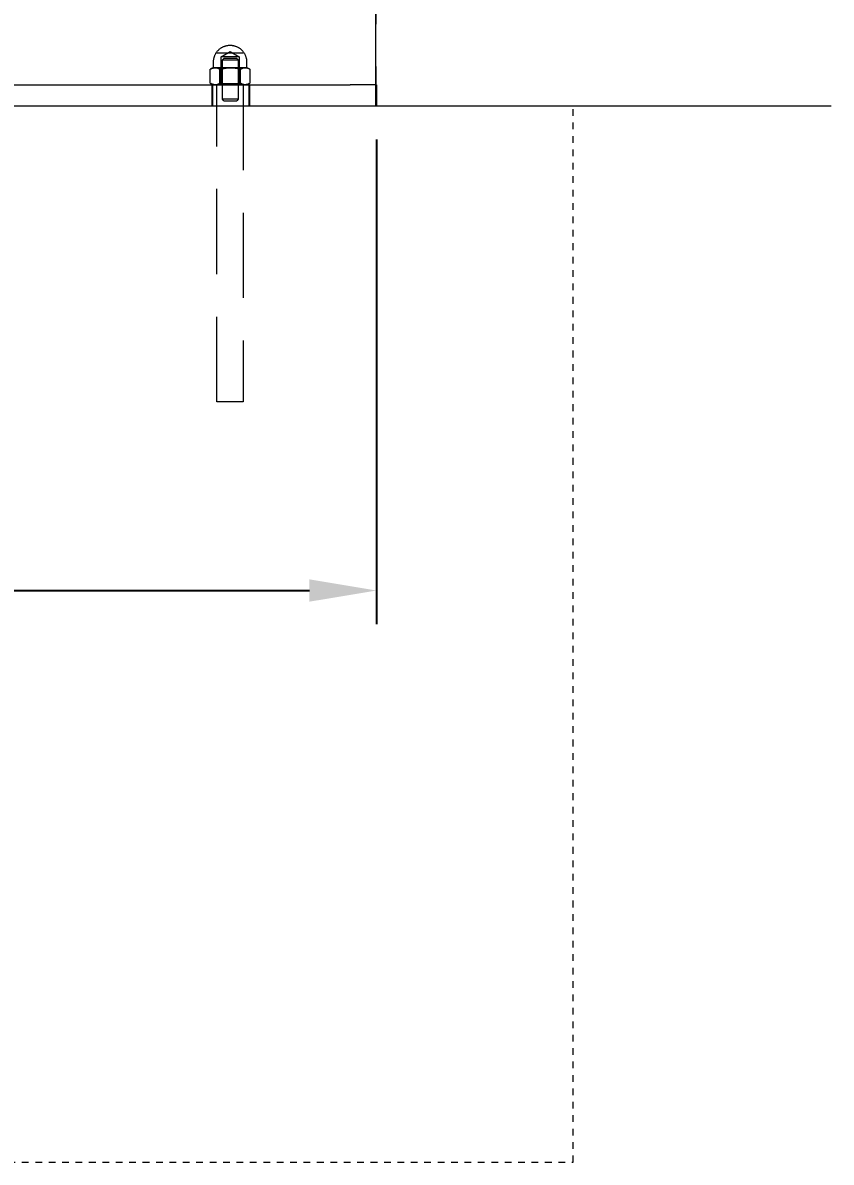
# Model space of a CAD drawing. Header units: inches. Extents: x -6 to 195, y -3 to 126.
# Drawn here: x 176.91 to 188.97, y 92.88 to 109.87 of the extents above; entities that cross this region are included whole.
import ezdxf

# ---------------------------------------------------------------- set-up
doc = ezdxf.new("R2010")
doc.units = ezdxf.units.IN
doc.linetypes.add('HIDDEN', pattern=[1.905, 1.27, -0.635])
for name, color, linetype, lineweight in [('ZANO_R', 7, 'Continuous', 0), ('ZANO_R_przerywana', 250, 'HIDDEN', 0), ('ZANO_W', 1, 'Continuous', 0)]:
    doc.layers.add(name, color=color, linetype=linetype, lineweight=lineweight)
doc.styles.get("Standard").update_dxf_attribs({"font": 'arial.ttf'})
doc.dimstyles.new('amerykanie', dxfattribs={"dimtxt": 50, "dimasz": 50, "dimexe": 0.5, "dimexo": 0.5, "dimgap": 1, "dimtad": 1, "dimdec": 0, "dimzin": 0, "dimlunit": 5, "dimtxsty": 'Standard', "dimcen": 0.09, "dimclrd": 1, "dimclre": 1, "dimclrt": 1, "dimazin": 0, "dimtfac": 1, "dimtdec": 0, "dimtmove": 0, "dimatfit": 3, "dimfxl": 1, "dimtzin": 0, "dimarcsym": 1})

# ---------------------------------------------------------------- blocks, each defined once
blk = doc.blocks.new('*D378')
at = {"layer": 'ZANO_W', "color": 1, "lineweight": -2}
for p, q in [((133.357, 108.132), (133.357, 100.907)), ((182.189, 108.132), (182.189, 100.907)), ((134.357, 101.407), (181.189, 101.407))]:
    blk.add_line(p, q, dxfattribs=at)
at = {"layer": 'ZANO_W', "color": 1}
for points in [[(134.357, 101.574), (134.357, 101.241), (133.357, 101.407)], [(181.189, 101.241), (181.189, 101.574), (182.189, 101.407)]]:
    blk.add_solid(points, dxfattribs=at)
at = {"layer": 'ZANO_W', "color": 1, "insert": (157.773, 102.748), "char_height": 1.625, "attachment_point": 5}
blk.add_mtext('48 13/16', dxfattribs=at)

msp = doc.modelspace()

# ---------------------------------------------------------------- linework, layer by layer
at = {"layer": 'ZANO_R'}
for p, q in [((182.18173, 108.94671), (182.18173, 124.45853)), ((179.78372, 109.39688), (179.78746, 109.40441)), ((179.78746, 109.40441), (179.79145, 109.4118)), ((179.79145, 109.4118), (179.7957, 109.41905)), ((179.7957, 109.41905), (179.80018, 109.42616)), ((179.80018, 109.42616), (179.80491, 109.4331)), ((179.80491, 109.4331), (179.80987, 109.43988)), ((179.80987, 109.43988), (179.81506, 109.44649)), ((179.81506, 109.44649), (179.82048, 109.45292)), ((179.82048, 109.45292), (179.82611, 109.45915)), ((179.82611, 109.45915), (179.83194, 109.46519)), ((179.83194, 109.46519), (179.83799, 109.47103)), ((179.83799, 109.47103), (179.84422, 109.47666)), ((179.84422, 109.47666), (179.85065, 109.48208)), ((179.85065, 109.48208), (179.85726, 109.48727)), ((179.85726, 109.48727), (179.86404, 109.49223)), ((179.86404, 109.49223), (179.87098, 109.49696)), ((179.87098, 109.49696), (179.87809, 109.50144)), ((179.87809, 109.50144), (179.88534, 109.50569)), ((179.88534, 109.50569), (179.89273, 109.50968)), ((179.89273, 109.50968), (179.90026, 109.51341)), ((179.90026, 109.51341), (179.90791, 109.51689)), ((179.90791, 109.51689), (179.91567, 109.52011)), ((179.91567, 109.52011), (179.92354, 109.52306)), ((179.92354, 109.52306), (179.9315, 109.52574)), ((179.9315, 109.52574), (179.93955, 109.52814)), ((179.93955, 109.52814), (179.94768, 109.53027)), ((179.94768, 109.53027), (179.95587, 109.53212)), ((179.95587, 109.53212), (179.96413, 109.53369)), ((179.96413, 109.53369), (179.97243, 109.53497)), ((179.97243, 109.53497), (179.98077, 109.53597)), ((179.98077, 109.53597), (179.98915, 109.53669)), ((179.98915, 109.53669), (179.99754, 109.53712)), ((179.99754, 109.53712), (180.00594, 109.53726)), ((180.00594, 109.53726), (180.01434, 109.53712)), ((180.01434, 109.53712), (180.02273, 109.53669)), ((180.02273, 109.53669), (180.0311, 109.53597)), ((180.0311, 109.53597), (180.03944, 109.53497)), ((180.03944, 109.53497), (180.04775, 109.53369)), ((180.04775, 109.53369), (180.056, 109.53212)), ((180.056, 109.53212), (180.0642, 109.53027)), ((180.0642, 109.53027), (180.07232, 109.52814)), ((180.07232, 109.52814), (180.08037, 109.52574)), ((180.08037, 109.52574), (180.08834, 109.52306)), ((180.08834, 109.52306), (180.09621, 109.52011)), ((180.09621, 109.52011), (180.10397, 109.51689)), ((180.10397, 109.51689), (180.11162, 109.51341)), ((180.11162, 109.51341), (180.11914, 109.50968)), ((180.11914, 109.50968), (180.12654, 109.50569)), ((180.12654, 109.50569), (180.13379, 109.50144)), ((180.13379, 109.50144), (180.14089, 109.49696)), ((180.14089, 109.49696), (180.14784, 109.49223)), ((180.14784, 109.49223), (180.15462, 109.48727)), ((180.15462, 109.48727), (180.16122, 109.48208)), ((180.16122, 109.48208), (180.16765, 109.47666)), ((180.16765, 109.47666), (180.17389, 109.47103)), ((180.17389, 109.47103), (180.17993, 109.46519)), ((180.17993, 109.46519), (180.18577, 109.45915)), ((180.18577, 109.45915), (180.1914, 109.45292)), ((180.1914, 109.45292), (180.19681, 109.44649)), ((180.19681, 109.44649), (180.202, 109.43988)), ((180.202, 109.43988), (180.20696, 109.4331)), ((180.20696, 109.4331), (180.21169, 109.42616)), ((180.21169, 109.42616), (180.21618, 109.41905)), ((180.21618, 109.41905), (180.22042, 109.4118)), ((180.22042, 109.4118), (180.22441, 109.40441)), ((180.22441, 109.40441), (180.22815, 109.39688)), ((179.75987, 109.2912), (179.76002, 109.2996)), ((179.75987, 109.20734), (179.75987, 109.2912)), ((179.76002, 109.2996), (179.76045, 109.30799)), ((179.76045, 109.30799), (179.76116, 109.31637)), ((179.76116, 109.31637), (179.76217, 109.32471)), ((179.76217, 109.32471), (179.76345, 109.33301)), ((179.76345, 109.33301), (179.76502, 109.34126)), ((179.76502, 109.34126), (179.76687, 109.34946)), ((179.76687, 109.34946), (179.769, 109.35759)), ((179.769, 109.35759), (179.7714, 109.36564)), ((179.7714, 109.36564), (179.77408, 109.3736)), ((179.77408, 109.3736), (179.77703, 109.38147)), ((179.77703, 109.38147), (179.78025, 109.38923)), ((179.78025, 109.38923), (179.78372, 109.39688)), ((180.22815, 109.39688), (180.23163, 109.38923)), ((180.23163, 109.38923), (180.23484, 109.38147)), ((180.23484, 109.38147), (180.23779, 109.3736)), ((180.23779, 109.3736), (180.24047, 109.36564)), ((180.24047, 109.36564), (180.24288, 109.35759)), ((180.24288, 109.35759), (180.245, 109.34946)), ((180.245, 109.34946), (180.24685, 109.34126)), ((180.24685, 109.34126), (180.24842, 109.33301)), ((180.24842, 109.33301), (180.24971, 109.32471)), ((180.24971, 109.32471), (180.25071, 109.31637)), ((180.25071, 109.31637), (180.25143, 109.30799)), ((180.25143, 109.30799), (180.25186, 109.2996)), ((180.25186, 109.2996), (180.252, 109.2912)), ((180.252, 109.2912), (180.252, 109.20734)), ((179.71688, 109.18348), (179.71068, 109.17976)), ((179.71068, 109.17976), (179.71549, 109.18249)), ((179.71068, 108.96957), (179.71068, 109.17976)), ((179.71549, 109.18249), (179.7204, 109.18506)), ((179.71688, 109.18348), (179.75003, 109.20262)), ((179.7204, 109.18506), (179.72538, 109.18746)), ((179.72538, 109.18746), (179.73045, 109.1897)), ((179.73045, 109.1897), (179.73558, 109.19176)), ((179.73558, 109.19176), (179.74079, 109.19366)), ((179.74079, 109.19366), (179.74605, 109.19537)), ((179.74605, 109.19537), (179.75136, 109.19691)), ((179.78733, 109.20262), (179.7501, 109.20262)), ((179.75136, 109.19691), (179.75673, 109.19827)), ((179.75549, 109.20266), (179.75565, 109.20267)), ((179.75565, 109.20267), (179.75581, 109.20269)), ((179.75581, 109.20269), (179.75597, 109.20272)), ((179.75597, 109.20272), (179.75613, 109.20274)), ((179.75613, 109.20274), (179.75628, 109.20278)), ((179.75628, 109.20278), (179.75644, 109.20282)), ((179.75644, 109.20282), (179.75659, 109.20286)), ((179.75659, 109.20286), (179.75675, 109.20291)), ((179.75673, 109.19827), (179.76214, 109.19945)), ((179.75675, 109.20291), (179.7569, 109.20297)), ((179.7569, 109.20297), (179.75705, 109.20303)), ((179.75705, 109.20303), (179.75719, 109.2031)), ((179.75719, 109.2031), (179.75734, 109.20317)), ((179.75734, 109.20317), (179.75748, 109.20324)), ((179.75748, 109.20324), (179.75762, 109.20332)), ((179.75762, 109.20332), (179.75775, 109.20341)), ((179.75775, 109.20341), (179.75789, 109.2035)), ((179.75789, 109.2035), (179.75802, 109.20359)), ((179.75802, 109.20359), (179.75814, 109.20369)), ((179.75814, 109.20369), (179.75827, 109.2038)), ((179.75827, 109.2038), (179.75839, 109.2039)), ((179.75839, 109.2039), (179.7585, 109.20402)), ((179.7585, 109.20402), (179.75861, 109.20413)), ((179.75861, 109.20413), (179.75872, 109.20425)), ((179.75872, 109.20425), (179.75882, 109.20437)), ((179.75882, 109.20437), (179.75892, 109.2045)), ((179.75892, 109.2045), (179.75902, 109.20463)), ((179.75902, 109.20463), (179.75911, 109.20476)), ((179.75911, 109.20476), (179.75919, 109.2049)), ((179.75919, 109.2049), (179.75928, 109.20504)), ((179.75928, 109.20504), (179.75935, 109.20518)), ((179.75935, 109.20518), (179.75942, 109.20532)), ((179.75942, 109.20532), (179.75949, 109.20547)), ((179.75949, 109.20547), (179.75955, 109.20562)), ((179.75955, 109.20562), (179.75961, 109.20577)), ((179.75961, 109.20577), (179.75966, 109.20592)), ((179.75966, 109.20592), (179.7597, 109.20607)), ((179.7597, 109.20607), (179.75974, 109.20623)), ((179.75974, 109.20623), (179.75978, 109.20639)), ((179.75978, 109.20639), (179.75981, 109.20654)), ((179.75981, 109.20654), (179.75983, 109.2067)), ((179.75983, 109.2067), (179.75985, 109.20686)), ((179.75985, 109.20686), (179.75986, 109.20702)), ((179.75986, 109.20702), (179.75987, 109.20718)), ((179.75987, 109.20718), (179.75987, 109.20734)), ((179.76214, 109.19945), (179.76758, 109.20045)), ((179.76758, 109.20045), (179.77306, 109.20127)), ((179.77306, 109.20127), (179.77856, 109.2019)), ((179.77856, 109.2019), (179.78407, 109.20235)), ((179.78407, 109.20235), (179.7896, 109.20262)), ((179.7896, 109.20262), (179.79513, 109.20236)), ((180.01184, 109.20262), (179.79168, 109.20262)), ((179.79513, 109.20236), (179.80065, 109.20191)), ((179.80065, 109.20191), (179.80615, 109.20127)), ((179.80615, 109.20127), (179.81162, 109.20046)), ((179.81162, 109.20046), (179.81707, 109.19946)), ((179.81707, 109.19946), (179.82247, 109.19828)), ((179.82247, 109.19828), (179.82784, 109.19692)), ((179.82784, 109.19692), (179.83316, 109.19538)), ((179.83316, 109.19538), (179.83842, 109.19366)), ((179.83842, 109.19366), (179.84362, 109.19177)), ((179.84362, 109.19177), (179.84876, 109.1897)), ((179.84876, 109.1897), (179.85382, 109.18747)), ((179.85382, 109.18747), (179.85881, 109.18506)), ((179.85881, 109.18506), (179.86371, 109.18249)), ((179.86371, 109.18249), (179.86852, 109.17976)), ((179.86852, 109.17976), (179.88453, 109.18437)), ((179.86852, 108.96957), (179.86852, 109.17976)), ((179.88453, 109.18437), (179.90067, 109.18846)), ((179.90067, 109.18846), (179.91694, 109.19205)), ((179.91694, 109.19205), (179.93331, 109.19512)), ((179.93331, 109.19512), (179.94976, 109.19766)), ((179.94976, 109.19766), (179.96629, 109.19969)), ((179.96629, 109.19969), (179.98288, 109.20119)), ((179.98288, 109.20119), (179.99951, 109.20217)), ((179.99951, 109.20217), (180.01615, 109.20262)), ((180.01615, 109.20262), (180.0328, 109.20217)), ((180.23045, 109.20262), (180.02123, 109.20262)), ((180.0328, 109.20217), (180.04943, 109.20119)), ((180.04943, 109.20119), (180.06601, 109.19969)), ((180.06601, 109.19969), (180.08254, 109.19766)), ((180.08254, 109.19766), (180.099, 109.19512)), ((180.099, 109.19512), (180.11537, 109.19205)), ((180.11537, 109.19205), (180.13164, 109.18846)), ((180.13164, 109.18846), (180.14778, 109.18437)), ((180.14778, 109.18437), (180.16378, 109.17976)), ((180.16378, 109.17976), (180.16738, 109.18215)), ((180.16378, 108.96957), (180.16378, 109.17976)), ((180.16738, 109.18215), (180.17105, 109.18441)), ((180.17105, 109.18441), (180.1748, 109.18656)), ((180.1748, 109.18656), (180.17861, 109.18857)), ((180.17861, 109.18857), (180.18249, 109.19046)), ((180.18249, 109.19046), (180.18643, 109.19223)), ((180.18643, 109.19223), (180.19043, 109.19386)), ((180.19043, 109.19386), (180.19448, 109.19535)), ((180.19448, 109.19535), (180.19857, 109.19671)), ((180.19857, 109.19671), (180.20271, 109.19794)), ((180.20271, 109.19794), (180.20689, 109.19903)), ((180.20689, 109.19903), (180.2111, 109.19998)), ((180.2111, 109.19998), (180.21534, 109.20079)), ((180.21534, 109.20079), (180.2196, 109.20146)), ((180.2196, 109.20146), (180.22388, 109.20199)), ((180.22388, 109.20199), (180.22818, 109.20237)), ((180.22818, 109.20237), (180.23249, 109.20262)), ((180.23249, 109.20262), (180.2368, 109.20237)), ((180.25529, 109.20262), (180.23425, 109.20262)), ((180.2368, 109.20237), (180.2411, 109.20199)), ((180.2411, 109.20199), (180.24538, 109.20146)), ((180.24538, 109.20146), (180.24964, 109.20079)), ((180.24964, 109.20079), (180.25388, 109.19998)), ((180.252, 109.20734), (180.252, 109.20718)), ((180.252, 109.20718), (180.25201, 109.20702)), ((180.25201, 109.20702), (180.25202, 109.20686)), ((180.25202, 109.20686), (180.25204, 109.2067)), ((180.25204, 109.2067), (180.25207, 109.20654)), ((180.25207, 109.20654), (180.25209, 109.20639)), ((180.25209, 109.20639), (180.25213, 109.20623)), ((180.25213, 109.20623), (180.25217, 109.20607)), ((180.25217, 109.20607), (180.25222, 109.20592)), ((180.25222, 109.20592), (180.25227, 109.20577)), ((180.25227, 109.20577), (180.25232, 109.20562)), ((180.25232, 109.20562), (180.25238, 109.20547)), ((180.25238, 109.20547), (180.25245, 109.20532)), ((180.25245, 109.20532), (180.25252, 109.20518)), ((180.25252, 109.20518), (180.2526, 109.20504)), ((180.2526, 109.20504), (180.25268, 109.2049)), ((180.25268, 109.2049), (180.25277, 109.20476)), ((180.25277, 109.20476), (180.25286, 109.20463)), ((180.25286, 109.20463), (180.25295, 109.2045)), ((180.25295, 109.2045), (180.25305, 109.20437)), ((180.25305, 109.20437), (180.25315, 109.20425)), ((180.25315, 109.20425), (180.25326, 109.20413)), ((180.25326, 109.20413), (180.25337, 109.20402)), ((180.25337, 109.20402), (180.25349, 109.20391)), ((180.25349, 109.20391), (180.25361, 109.2038)), ((180.25361, 109.2038), (180.25373, 109.2037)), ((180.25373, 109.2037), (180.25386, 109.2036)), ((180.25386, 109.2036), (180.25399, 109.2035)), ((180.25388, 109.19998), (180.25809, 109.19903)), ((180.25399, 109.2035), (180.25412, 109.20341)), ((180.25412, 109.20341), (180.25426, 109.20333)), ((180.25426, 109.20333), (180.2544, 109.20325)), ((180.2544, 109.20325), (180.25454, 109.20317)), ((180.25454, 109.20317), (180.25468, 109.2031)), ((180.25468, 109.2031), (180.25483, 109.20304)), ((180.25483, 109.20304), (180.25498, 109.20298)), ((180.25498, 109.20298), (180.25513, 109.20292)), ((180.25513, 109.20292), (180.25528, 109.20287)), ((180.25528, 109.20287), (180.25544, 109.20283)), ((180.2605, 109.20262), (180.25529, 109.20262)), ((180.25544, 109.20283), (180.25559, 109.20279)), ((180.25559, 109.20279), (180.25575, 109.20275)), ((180.25575, 109.20275), (180.25591, 109.20272)), ((180.25591, 109.20272), (180.25607, 109.2027)), ((180.25607, 109.2027), (180.25623, 109.20268)), ((180.25623, 109.20268), (180.25639, 109.20267)), ((180.25809, 109.19903), (180.26227, 109.19794)), ((180.26164, 109.20262), (180.2605, 109.20262)), ((180.26183, 109.20262), (180.26164, 109.20262)), ((180.26177, 109.20262), (180.26184, 109.20262)), ((180.26184, 109.20262), (180.26183, 109.20262)), ((180.26184, 109.20262), (180.26184, 109.20262)), ((180.26184, 109.20262), (180.26184, 109.20262)), ((180.26184, 109.20262), (180.26184, 109.20262)), ((180.26184, 109.20262), (180.29278, 109.18476)), ((180.26227, 109.19794), (180.26641, 109.19671)), ((180.26641, 109.19671), (180.2705, 109.19535)), ((180.2705, 109.19535), (180.27455, 109.19385)), ((180.27455, 109.19385), (180.27854, 109.19222)), ((180.27854, 109.19222), (180.28248, 109.19046)), ((180.28248, 109.19046), (180.28636, 109.18857)), ((180.28636, 109.18857), (180.29018, 109.18656)), ((180.29018, 109.18656), (180.29393, 109.18441)), ((180.29393, 109.18441), (180.2976, 109.18215)), ((180.2976, 109.18215), (180.3012, 109.17976)), ((180.3012, 109.17976), (180.3012, 108.96957)), ((164.8682, 108.94671), (181.79713, 108.94671)), ((179.71573, 108.96672), (179.71068, 108.96957)), ((179.71068, 108.96957), (179.71688, 108.96586)), ((179.72088, 108.96404), (179.71573, 108.96672)), ((179.75003, 108.94671), (179.71688, 108.96586)), ((179.72612, 108.96155), (179.72088, 108.96404)), ((179.73145, 108.95924), (179.72612, 108.96155)), ((179.73685, 108.95711), (179.73145, 108.95924)), ((179.74232, 108.95518), (179.73685, 108.95711)), ((179.74785, 108.95343), (179.74232, 108.95518)), ((179.75345, 108.95188), (179.74785, 108.95343)), ((179.75909, 108.95053), (179.75345, 108.95188)), ((179.76478, 108.94937), (179.75909, 108.95053)), ((179.7705, 108.94841), (179.76478, 108.94937)), ((179.77625, 108.94765), (179.7705, 108.94841)), ((179.78203, 108.94709), (179.77625, 108.94765)), ((179.78782, 108.94673), (179.78203, 108.94709)), ((179.7979, 108.94713), (179.79216, 108.94674)), ((179.80362, 108.94771), (179.7979, 108.94713)), ((179.80931, 108.94849), (179.80362, 108.94771)), ((179.81497, 108.94947), (179.80931, 108.94849)), ((179.8206, 108.95063), (179.81497, 108.94947)), ((179.82619, 108.952), (179.8206, 108.95063)), ((179.83172, 108.95355), (179.82619, 108.952)), ((179.8372, 108.95529), (179.83172, 108.95355)), ((179.84261, 108.95722), (179.8372, 108.95529)), ((179.84796, 108.95933), (179.84261, 108.95722)), ((179.85323, 108.96162), (179.84796, 108.95933)), ((179.85842, 108.9641), (179.85323, 108.96162)), ((179.86352, 108.96675), (179.85842, 108.9641)), ((179.86852, 108.96957), (179.86352, 108.96675)), ((179.88599, 108.96458), (179.86852, 108.96957)), ((179.90361, 108.9602), (179.88599, 108.96458)), ((179.92137, 108.95642), (179.90361, 108.9602)), ((179.93925, 108.95325), (179.92137, 108.95642)), ((179.95723, 108.9507), (179.93925, 108.95325)), ((179.97528, 108.94876), (179.95723, 108.9507)), ((179.99339, 108.94744), (179.97528, 108.94876)), ((180.01154, 108.94674), (179.99339, 108.94744)), ((180.03875, 108.94743), (180.02059, 108.94674)), ((180.05689, 108.94874), (180.03875, 108.94743)), ((180.07497, 108.95068), (180.05689, 108.94874)), ((180.09297, 108.95324), (180.07497, 108.95068)), ((180.11087, 108.95641), (180.09297, 108.95324)), ((180.12866, 108.96019), (180.11087, 108.95641)), ((180.1463, 108.96458), (180.12866, 108.96019)), ((180.16378, 108.96957), (180.1463, 108.96458)), ((180.16756, 108.96708), (180.16378, 108.96957)), ((180.17141, 108.96472), (180.16756, 108.96708)), ((180.17535, 108.96249), (180.17141, 108.96472)), ((180.17936, 108.9604), (180.17535, 108.96249)), ((180.18344, 108.95845), (180.17936, 108.9604)), ((180.18759, 108.95664), (180.18344, 108.95845)), ((180.19179, 108.95497), (180.18759, 108.95664)), ((180.19605, 108.95345), (180.19179, 108.95497)), ((180.20036, 108.95208), (180.19605, 108.95345)), ((180.20472, 108.95086), (180.20036, 108.95208)), ((180.20911, 108.94978), (180.20472, 108.95086)), ((180.21354, 108.94886), (180.20911, 108.94978)), ((180.21799, 108.9481), (180.21354, 108.94886)), ((180.22248, 108.94748), (180.21799, 108.9481)), ((180.22697, 108.94702), (180.22248, 108.94748)), ((180.23149, 108.94672), (180.22697, 108.94702)), ((180.23906, 108.94708), (180.23462, 108.94674)), ((180.24348, 108.94758), (180.23906, 108.94708)), ((180.24789, 108.94823), (180.24348, 108.94758)), ((180.25227, 108.94902), (180.24789, 108.94823)), ((180.25662, 108.94996), (180.25227, 108.94902)), ((180.26094, 108.95104), (180.25662, 108.94996)), ((180.26522, 108.95227), (180.26094, 108.95104)), ((180.29276, 108.96456), (180.26184, 108.94671)), ((180.26945, 108.95365), (180.26522, 108.95227)), ((180.27364, 108.95516), (180.26945, 108.95365)), ((180.27777, 108.95682), (180.27364, 108.95516)), ((180.28185, 108.95861), (180.27777, 108.95682)), ((180.28586, 108.96054), (180.28185, 108.95861)), ((180.28981, 108.9626), (180.28586, 108.96054)), ((180.29368, 108.9648), (180.28981, 108.9626)), ((180.29748, 108.96712), (180.29368, 108.9648)), ((180.3012, 108.96957), (180.29748, 108.96712)), ((182.07493, 108.94671), (181.79713, 108.94671)), ((182.16193, 108.94671), (182.07493, 108.94671)), ((182.18263, 108.94671), (182.16193, 108.94671)), ((182.18743, 108.94671), (182.18263, 108.94671)), ((182.18854, 108.94671), (182.18743, 108.94671)), ((182.18879, 108.94671), (182.18854, 108.94671)), ((182.18884, 108.94671), (182.18879, 108.94671)), ((182.18885, 108.94671), (182.18884, 108.94671)), ((182.18885, 108.94671), (182.18885, 108.94671)), ((182.18885, 108.94671), (182.18885, 108.63175)), ((161.502, 108.63175), (185.12405, 108.63175))]:
    msp.add_line(p, q, dxfattribs=at)
msp.add_lwpolyline([(-5.57761, 108.63175), (188.97026, 108.63175)], dxfattribs=at)
at = {"layer": 'ZANO_R_przerywana'}
for p, q in [((182.18015, 124.45853), (182.18015, 108.94671)), ((179.80909, 109.42593), (179.80909, 109.42593)), ((179.80909, 109.42593), (179.80909, 109.42593)), ((179.80909, 109.42593), (179.80909, 109.42593)), ((179.80909, 109.42593), (179.80909, 109.42593)), ((179.80909, 109.42593), (179.80909, 109.42593)), ((179.80909, 109.42593), (179.80913, 109.42593)), ((179.80913, 109.42593), (179.80932, 109.42593)), ((179.80932, 109.42593), (179.81008, 109.42593)), ((179.81008, 109.42593), (179.81308, 109.42593)), ((179.81308, 109.42593), (180.20279, 109.42593)), ((179.87214, 109.36407), (180.00594, 109.44447)), ((180.00594, 109.44447), (180.13973, 109.36407)), ((179.87208, 108.96425), (179.87208, 109.36404)), ((179.89278, 109.36404), (179.87209, 109.36404)), ((179.8916, 109.31858), (179.89157, 109.31858)), ((179.89157, 109.31858), (179.89157, 109.31858)), ((179.89157, 109.31858), (179.89157, 109.31858)), ((179.89157, 109.31858), (179.89158, 109.31858)), ((179.89157, 108.73232), (179.89157, 109.31858)), ((179.89158, 109.3186), (179.9134, 109.34041)), ((179.89158, 109.31858), (179.8917, 109.31858)), ((179.8917, 109.31858), (179.89237, 109.31858)), ((179.89237, 109.31858), (179.8954, 109.31858)), ((180.13978, 109.36404), (179.89278, 109.36404)), ((179.8954, 109.31858), (179.90789, 109.31858)), ((179.90789, 109.31858), (179.95063, 109.31858)), ((179.96154, 109.34041), (179.9134, 109.34041)), ((179.95063, 109.31858), (180.12777, 109.31858)), ((180.10596, 109.34041), (179.96154, 109.34041)), ((180.10596, 109.34041), (180.12778, 109.3186)), ((180.12779, 109.31858), (180.12779, 108.73232)), ((180.13978, 109.36404), (180.13979, 109.36404)), ((180.1398, 109.36404), (180.1398, 108.96425)), ((179.72266, 109.18683), (179.71911, 109.18475)), ((179.72629, 109.18879), (179.72266, 109.18683)), ((179.72998, 109.19062), (179.72629, 109.18879)), ((179.73373, 109.19234), (179.72998, 109.19062)), ((179.73753, 109.19393), (179.73373, 109.19234)), ((179.74138, 109.19539), (179.73753, 109.19393)), ((179.74528, 109.19672), (179.74138, 109.19539)), ((179.74922, 109.19793), (179.74528, 109.19672)), ((179.7532, 109.199), (179.74922, 109.19793)), ((179.75722, 109.19994), (179.7532, 109.199)), ((179.76126, 109.20074), (179.75722, 109.19994)), ((179.76532, 109.20141), (179.76126, 109.20074)), ((179.76941, 109.20194), (179.76532, 109.20141)), ((179.77351, 109.20234), (179.76941, 109.20194)), ((179.77763, 109.2026), (179.77351, 109.20234)), ((179.78587, 109.20225), (179.78142, 109.2026)), ((179.78459, 109.20252), (179.78642, 109.20258)), ((179.7903, 109.20176), (179.78587, 109.20225)), ((179.79471, 109.20112), (179.7903, 109.20176)), ((179.79283, 109.20258), (179.7946, 109.20252)), ((179.7991, 109.20033), (179.79471, 109.20112)), ((179.80346, 109.19939), (179.7991, 109.20033)), ((179.80778, 109.1983), (179.80346, 109.19939)), ((179.81206, 109.19708), (179.80778, 109.1983)), ((179.81631, 109.1957), (179.81206, 109.19708)), ((179.8205, 109.19419), (179.81631, 109.1957)), ((179.82464, 109.19253), (179.8205, 109.19419)), ((179.82872, 109.19074), (179.82464, 109.19253)), ((179.83274, 109.18881), (179.82872, 109.19074)), ((179.83669, 109.18674), (179.83274, 109.18881)), ((179.84057, 109.18454), (179.83669, 109.18674)), ((179.84437, 109.18222), (179.84057, 109.18454)), ((179.84809, 109.17976), (179.84437, 109.18222)), ((179.86565, 109.18477), (179.84809, 109.17976)), ((179.84809, 109.17976), (179.84809, 108.96957)), ((179.88336, 109.18918), (179.86565, 109.18477)), ((179.90122, 109.19297), (179.88336, 109.18918)), ((179.9192, 109.19614), (179.90122, 109.19297)), ((179.93728, 109.1987), (179.9192, 109.19614)), ((179.95543, 109.20063), (179.93728, 109.1987)), ((179.97364, 109.20193), (179.95543, 109.20063)), ((179.99189, 109.2026), (179.97364, 109.20193)), ((179.99065, 109.20259), (179.98632, 109.20252)), ((180.01822, 109.20191), (180.00003, 109.2026)), ((180.03637, 109.2006), (180.01822, 109.20191)), ((180.05446, 109.19866), (180.03637, 109.2006)), ((180.07248, 109.19611), (180.05446, 109.19866)), ((180.09039, 109.19294), (180.07248, 109.19611)), ((180.10819, 109.18915), (180.09039, 109.19294)), ((180.12585, 109.18476), (180.10819, 109.18915)), ((180.14335, 109.17976), (180.12585, 109.18476)), ((180.14839, 109.1826), (180.14335, 109.17976)), ((180.14335, 108.96957), (180.14335, 109.17976)), ((180.15352, 109.18527), (180.14839, 109.1826)), ((180.15874, 109.18775), (180.15352, 109.18527)), ((180.16404, 109.19006), (180.15874, 109.18775)), ((180.16942, 109.19218), (180.16404, 109.19006)), ((180.17487, 109.19411), (180.16942, 109.19218)), ((180.18039, 109.19585), (180.17487, 109.19411)), ((180.18596, 109.19741), (180.18039, 109.19585)), ((180.19158, 109.19876), (180.18596, 109.19741)), ((180.19724, 109.19993), (180.19158, 109.19876)), ((180.20294, 109.20089), (180.19724, 109.19993)), ((180.20867, 109.20166), (180.20294, 109.20089)), ((180.21443, 109.20223), (180.20867, 109.20166)), ((180.2202, 109.2026), (180.21443, 109.20223)), ((180.23114, 109.20217), (180.22545, 109.20258)), ((180.23681, 109.20157), (180.23114, 109.20217)), ((180.24246, 109.20077), (180.23681, 109.20157)), ((180.24808, 109.19978), (180.24246, 109.20077)), ((180.25366, 109.19861), (180.24808, 109.19978)), ((180.2592, 109.19724), (180.25366, 109.19861)), ((180.26469, 109.19569), (180.2592, 109.19724)), ((180.27012, 109.19395), (180.26469, 109.19569)), ((180.27549, 109.19203), (180.27012, 109.19395)), ((180.28079, 109.18993), (180.27549, 109.19203)), ((180.28602, 109.18765), (180.28079, 109.18993)), ((180.29117, 109.18519), (180.28602, 109.18765)), ((180.29623, 109.18256), (180.29117, 109.18519)), ((180.3012, 109.17976), (180.29623, 109.18256)), ((179.71912, 108.96458), (179.72267, 108.96251)), ((179.72267, 108.96251), (179.72628, 108.96056)), ((179.72628, 108.96056), (179.72995, 108.95872)), ((179.72995, 108.95872), (179.73368, 108.95702)), ((179.73368, 108.95702), (179.73747, 108.95543)), ((179.73409, 108.94671), (179.73409, 108.63175)), ((179.73747, 108.95543), (179.7413, 108.95397)), ((179.7413, 108.95397), (179.74518, 108.95264)), ((179.74518, 108.95264), (179.74911, 108.95144)), ((179.74595, 108.94671), (179.74595, 108.63175)), ((179.74911, 108.95144), (179.75307, 108.95037)), ((179.75307, 108.95037), (179.75706, 108.94943)), ((179.75706, 108.94943), (179.76108, 108.94862)), ((179.76108, 108.94862), (179.76513, 108.94795)), ((179.76513, 108.94795), (179.7692, 108.94741)), ((179.7692, 108.94741), (179.77328, 108.947)), ((179.77328, 108.947), (179.77738, 108.94673)), ((179.78069, 108.94672), (179.78518, 108.94704)), ((179.78142, 108.94674), (179.78376, 108.94681)), ((179.78733, 108.94673), (179.78459, 108.94682)), ((179.78518, 108.94704), (179.78966, 108.94751)), ((179.78966, 108.94751), (179.79412, 108.94813)), ((179.79412, 108.94813), (179.79856, 108.94891)), ((179.79856, 108.94891), (179.80297, 108.94983)), ((179.80297, 108.94983), (179.80734, 108.95091)), ((179.80734, 108.95091), (179.81168, 108.95213)), ((179.80909, 104.21947), (179.80909, 108.94388)), ((179.81308, 108.94388), (179.80912, 108.94388)), ((179.81168, 108.95213), (179.81596, 108.95351)), ((180.20279, 108.94388), (179.81308, 108.94388)), ((179.81596, 108.95351), (179.8202, 108.95502)), ((179.8202, 108.95502), (179.82439, 108.95669)), ((179.82439, 108.95669), (179.82852, 108.95849)), ((179.82852, 108.95849), (179.83258, 108.96044)), ((179.83258, 108.96044), (179.83657, 108.96252)), ((179.83657, 108.96252), (179.84049, 108.96474)), ((179.84049, 108.96474), (179.84433, 108.96709)), ((179.84433, 108.96709), (179.84809, 108.96957)), ((179.84809, 108.96957), (179.8654, 108.96463)), ((179.84848, 108.94771), (179.84846, 108.94771)), ((179.84846, 108.94771), (179.84846, 108.94771)), ((179.84846, 108.94771), (179.84846, 108.94771)), ((179.84846, 108.94771), (179.84846, 108.94771)), ((179.84846, 108.94771), (179.8485, 108.94771)), ((179.84846, 108.94671), (179.84846, 108.94771)), ((179.84847, 108.94772), (179.87208, 108.96425)), ((179.8485, 108.94771), (179.84875, 108.94771)), ((179.84875, 108.94771), (179.84993, 108.94771)), ((179.84993, 108.94771), (179.8548, 108.94771)), ((179.8548, 108.94771), (179.87281, 108.94771)), ((179.8654, 108.96463), (179.88286, 108.96028)), ((179.87209, 108.96425), (179.87208, 108.96425)), ((179.87208, 108.96425), (179.87208, 108.96425)), ((179.87208, 108.96425), (179.87208, 108.96425)), ((179.87208, 108.96425), (179.87208, 108.96425)), ((179.87208, 108.96425), (179.87211, 108.96425)), ((179.87211, 108.96425), (179.87233, 108.96425)), ((179.87233, 108.96425), (179.87333, 108.96425)), ((179.87281, 108.94771), (180.1634, 108.94771)), ((179.87333, 108.96425), (179.87747, 108.96425)), ((179.87747, 108.96425), (179.89278, 108.96425)), ((179.88286, 108.96028), (179.90046, 108.95652)), ((179.89278, 108.96425), (180.13978, 108.96425)), ((179.90046, 108.95652), (179.91817, 108.95336)), ((179.91817, 108.95336), (179.93598, 108.9508)), ((179.93598, 108.9508), (179.95387, 108.94884)), ((179.95387, 108.94884), (179.97182, 108.94749)), ((179.95822, 108.9483), (179.96539, 108.94775)), ((179.97182, 108.94749), (179.9898, 108.94675)), ((180.00166, 108.94675), (180.01964, 108.9475)), ((180.01964, 108.9475), (180.03758, 108.94884)), ((180.02392, 108.94761), (180.02454, 108.94765)), ((180.03758, 108.94884), (180.05547, 108.9508)), ((180.05547, 108.9508), (180.07328, 108.95336)), ((180.07328, 108.95336), (180.09099, 108.95652)), ((180.09099, 108.95652), (180.10859, 108.96028)), ((180.10859, 108.96028), (180.12605, 108.96463)), ((180.12605, 108.96463), (180.14335, 108.96957)), ((180.1398, 108.96425), (180.1634, 108.94772)), ((180.14837, 108.96674), (180.14335, 108.96957)), ((180.15349, 108.96408), (180.14837, 108.96674)), ((180.1587, 108.9616), (180.15349, 108.96408)), ((180.16398, 108.9593), (180.1587, 108.9616)), ((180.16342, 108.94771), (180.16342, 108.94671)), ((180.16935, 108.95718), (180.16398, 108.9593)), ((180.17478, 108.95525), (180.16935, 108.95718)), ((180.18028, 108.95351), (180.17478, 108.95525)), ((180.18583, 108.95196), (180.18028, 108.95351)), ((180.19144, 108.9506), (180.18583, 108.95196)), ((180.19709, 108.94944), (180.19144, 108.9506)), ((180.20277, 108.94846), (180.19709, 108.94944)), ((180.20275, 108.94388), (180.20279, 108.94388)), ((180.20848, 108.94769), (180.20277, 108.94846)), ((180.20279, 108.94388), (180.20279, 108.94388)), ((180.20279, 108.94388), (180.20279, 104.21947)), ((180.21422, 108.94711), (180.20848, 108.94769)), ((180.21998, 108.94673), (180.21422, 108.94711)), ((180.23101, 108.94715), (180.22531, 108.94675)), ((180.23045, 108.94674), (180.22811, 108.94681)), ((180.23669, 108.94775), (180.23101, 108.94715)), ((180.24235, 108.94854), (180.23669, 108.94775)), ((180.24798, 108.94953), (180.24235, 108.94854)), ((180.25357, 108.9507), (180.24798, 108.94953)), ((180.25912, 108.95207), (180.25357, 108.9507)), ((180.26462, 108.95362), (180.25912, 108.95207)), ((180.27006, 108.95536), (180.26462, 108.95362)), ((180.27544, 108.95728), (180.27006, 108.95536)), ((180.28075, 108.95938), (180.27544, 108.95728)), ((180.28599, 108.96167), (180.28075, 108.95938)), ((180.28527, 108.94671), (180.28527, 108.63175)), ((180.29115, 108.96413), (180.28599, 108.96167)), ((180.29622, 108.96676), (180.29115, 108.96413)), ((180.3012, 108.96957), (180.29622, 108.96676)), ((180.29713, 108.94671), (180.29713, 108.63175)), ((182.17303, 108.94671), (182.17303, 108.63175)), ((179.9134, 108.71049), (179.8916, 108.7323)), ((179.95063, 108.73232), (179.89162, 108.73232)), ((180.12774, 108.73232), (179.95063, 108.73232)), ((180.12777, 108.7323), (180.10596, 108.71049)), ((179.9134, 108.71049), (179.96154, 108.71049)), ((179.96154, 108.71049), (180.10596, 108.71049)), ((179.81308, 104.21947), (179.80912, 104.21947)), ((180.20279, 104.21947), (179.81308, 104.21947)), ((180.20275, 104.21947), (180.20279, 104.21947)), ((180.20279, 104.21947), (180.20279, 104.21947))]:
    msp.add_line(p, q, dxfattribs=at)
at = {"layer": 'ZANO_R_przerywana', "ltscale": 0.05}
for p, q in [((185.12405, 92.88372), (185.12405, 108.63175)), ((161.502, 92.88372), (185.12405, 92.88372))]:
    msp.add_line(p, q, dxfattribs=at)

# ---------------------------------------------------------------- dimensions: what is measured, and where the dimension line sits
at = {"layer": 'ZANO_W'}
dim = msp.add_linear_dim(base=(182.18885, 101.4072), p1=(133.35669, 108.63175), p2=(182.18885, 108.63175), dimstyle='amerykanie', override={"dimtxt": 1.625, "dimasz": 1, "dimgap": 0.5, "dimdec": 4, "dimaunit": 1, "dimadec": 1, "dimtdec": 4, "dimtmove": 1, "dimfrac": 2}, dxfattribs=at)
dim.commit()
dim.dimension.update_dxf_attribs({"geometry": '*D378', "text_midpoint": (157.77277, 102.74797)})

doc.saveas('drawing.dxf')
